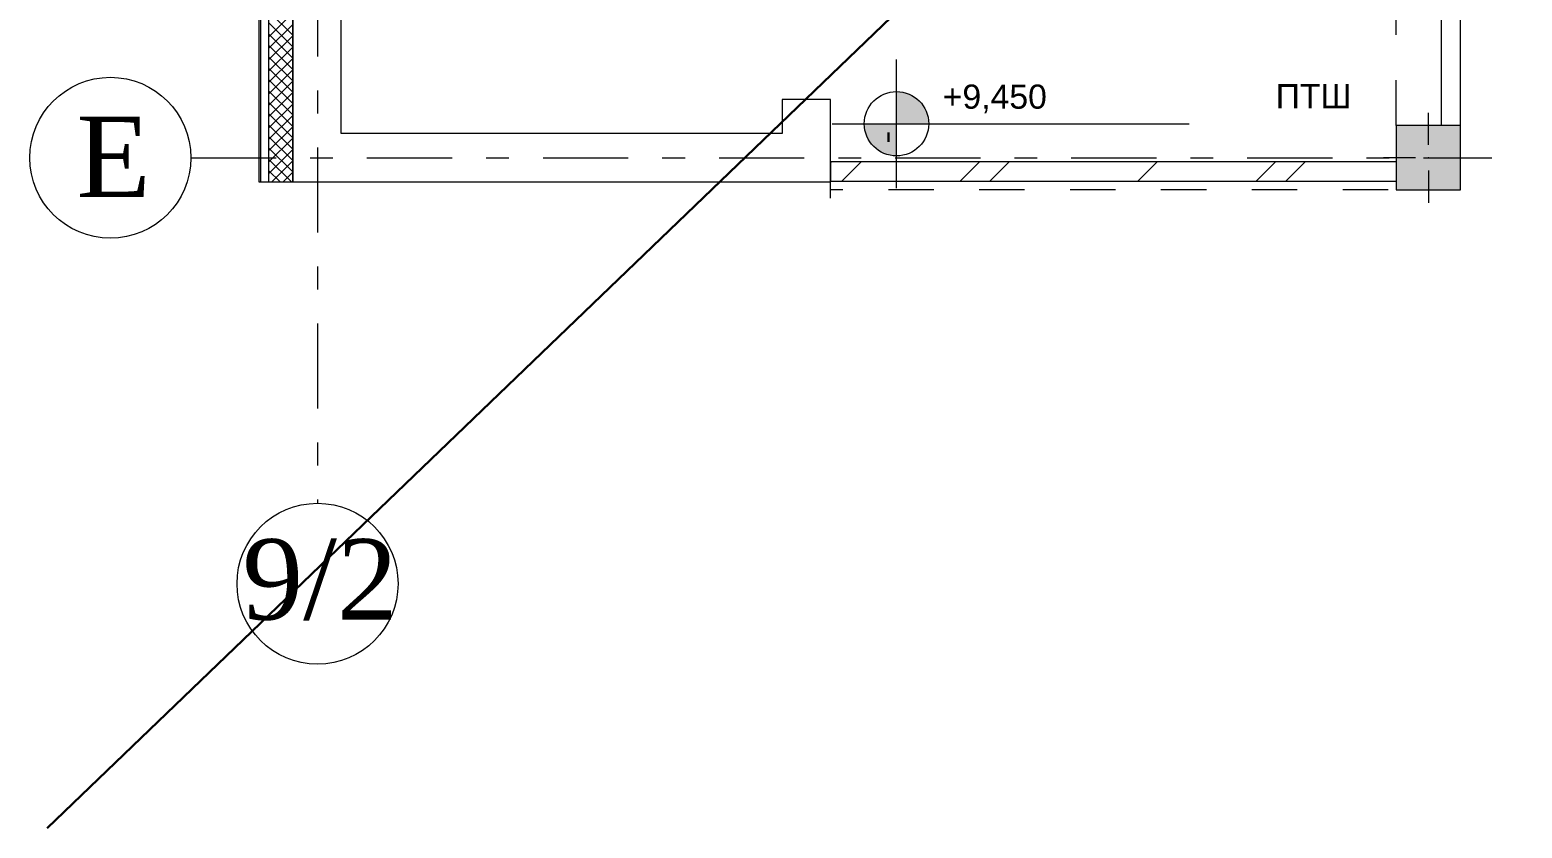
# Model space of a CAD drawing. Header units: millimetres. Extents: x -164867 to 807677, y -316775 to 513985.
# Drawn here: x 517514 to 526783, y 257768 to 262729 of the extents above; entities that cross this region are included whole.
import ezdxf

# ---------------------------------------------------------------- set-up
doc = ezdxf.new("R2010")
doc.units = ezdxf.units.MM
doc.linetypes.add('Штриховая', pattern=[564.444447, 282.222223, -282.222223])
doc.linetypes.add('Штрихштриховая', pattern=[1093.611073, 529.166651, -211.666656, 141.111112, -211.666656])
for name, color, linetype in [('51312000', 7, 'Continuous'), ('PLAN_0_Asys', 7, 'Continuous'), ('АР- стена наружная', 7, 'Continuous'), ('АР-Осі', 7, 'Continuous'), ('колоны', 7, 'Continuous'), ('перегородки', 7, 'Continuous')]:
    doc.layers.add(name, color=color, linetype=linetype)
for name, color, linetype, lineweight in [('E_Аварійні мережі', 1, 'Continuous', 30), ('E_Розп. мережі', 5, 'Continuous', 30), ('ТЕКСТ', 7, 'Continuous', 20)]:
    doc.layers.add(name, color=color, linetype=linetype, lineweight=lineweight)
doc.styles.add('розмеры', font='times.ttf', dxfattribs={"height": 250})
doc.styles.add('СГЕНЕРИР_СТИЛЬ_1', font='arial.ttf')

# ---------------------------------------------------------------- blocks, each defined once
blk = doc.blocks.new('+9450')
at = {"linetype": 'Continuous', "lineweight": 20}
for points in [[(3596.2, 211.4), (3796.2, 211.4), (3780.9, 288), (3737.6, 352.9), (3672.7, 396.2), (3596.2, 411.4)], [(3596.2, 211.4), (3396.2, 211.4), (3411.4, 134.9), (3454.7, 70), (3519.6, 26.7), (3596.2, 11.4)]]:
    blk.add_hatch(color=7, dxfattribs=at).paths.add_polyline_path(points)
at = {"layer": 'колоны', "linetype": 'Continuous', "lineweight": 0}
blk.add_hatch(color=7, dxfattribs=at).paths.add_polyline_path([(6700, -200), (7100, -200), (7100, 200), (6700, 200)])
at = {"color": 253, "linetype": 'Штриховая', "lineweight": 18}
for p, q in [((6700, 200), (6700, 8745)), ((3186.3, -250), (3186.3, -149.9)), ((6650, -200), (3186.3, -200))]:
    blk.add_line(p, q, dxfattribs=at)
at = {"color": 7, "linetype": 'Continuous', "lineweight": 20}
for p, q in [((3596.2, -188.6), (3596.2, 611.4)), ((3196.2, 211.4), (5413.4, 211.4))]:
    blk.add_line(p, q, dxfattribs=at)
blk.add_circle((3596.2, 211.4), 200, dxfattribs=at)
at = {"layer": '51312000', "color": 7, "linetype": 'Continuous', "lineweight": 20}
for p, q in [((-153.7, 2120), (-153.7, -149.9)), ((146.3, 150.1), (146.3, 2120)), ((2886.5, 362.9), (2886.5, 150.1)), ((3186.5, 362.9), (2886.5, 362.9)), ((3186.5, 362.9), (2886.5, 362.9)), ((3186.5, -149.9), (3186.5, 362.9)), ((2886.5, 150.1), (146.3, 150.1)), ((-153.7, -149.9), (3186.5, -149.9))]:
    blk.add_line(p, q, dxfattribs=at)
at = {"layer": 'E_Аварійні мережі'}
blk.add_lwpolyline([(3545.6, 100), (3545.6, 156.5)], dxfattribs=at)
at = {"layer": 'PLAN_0_Asys', "color": 7, "linetype": 'Штрихштриховая', "lineweight": 18}
blk.add_line((0, 9906.9), (0, -2146.6), dxfattribs=at)
at = {"layer": 'PLAN_0_Asys', "color": 7, "linetype": 'Continuous', "lineweight": 18}
blk.add_circle((0, -2646.6), 500, dxfattribs=at)
at = {"layer": 'АР- стена наружная', "color": 7, "linetype": 'Continuous', "lineweight": 20}
for p, q in [((-363.7, 3740.1), (-363.7, -149.9)), ((-153.7, -149.9), (-153.7, 3740.1)), ((-363.7, -149.9), (-153.7, -149.9))]:
    blk.add_line(p, q, dxfattribs=at)
at = {"layer": 'АР- стена наружная', "color": 7, "linetype": 'Continuous', "lineweight": 18}
for p, q in [((-353.7, 3740.1), (-353.7, -149.9)), ((-303.7, 3740.1), (-303.7, -149.9)), ((-153.7, 760.9), (-303.7, 910.9)), ((-303.7, 749.7), (-153.7, 899.7)), ((-153.7, 690.2), (-303.7, 840.2)), ((-303.7, 679), (-153.7, 829)), ((-153.7, 619.5), (-303.7, 769.5)), ((-303.7, 608.3), (-153.7, 758.3)), ((-153.7, 548.8), (-303.7, 698.8)), ((-303.7, 537.6), (-153.7, 687.6)), ((-153.7, 478), (-303.7, 628)), ((-303.7, 466.9), (-153.7, 616.9)), ((-153.7, 407.3), (-303.7, 557.3)), ((-303.7, 396.2), (-153.7, 546.2)), ((-153.7, 336.6), (-303.7, 486.6)), ((-303.7, 325.5), (-153.7, 475.5)), ((-153.7, 265.9), (-303.7, 415.9)), ((-303.7, 254.8), (-153.7, 404.8)), ((-153.7, 195.2), (-303.7, 345.2)), ((-303.7, 184.1), (-153.7, 334.1)), ((-153.7, 124.5), (-303.7, 274.5)), ((-303.7, 113.3), (-153.7, 263.3)), ((-153.7, 53.8), (-303.7, 203.8)), ((-303.7, 42.6), (-153.7, 192.6)), ((-153.7, -16.9), (-303.7, 133.1)), ((-303.7, -28.1), (-153.7, 121.9)), ((-153.7, -87.6), (-303.7, 62.4)), ((-303.7, -98.8), (-153.7, 51.2)), ((-162.1, -149.9), (-303.7, -8.4)), ((-232.8, -149.9), (-303.7, -79.1)), ((-284.1, -149.9), (-153.7, -19.5)), ((-213.4, -149.9), (-153.7, -90.2)), ((-303.5, -149.9), (-303.7, -149.8))]:
    blk.add_line(p, q, dxfattribs=at)
at = {"layer": 'АР-Осі', "color": 7, "linetype": 'Штрихштриховая', "lineweight": 18}
blk.add_line((-786.6, 0), (7293.7, 0), dxfattribs=at)
at = {"layer": 'АР-Осі', "color": 7, "linetype": 'Continuous', "lineweight": 18}
blk.add_circle((-1286.6, 0), 500, dxfattribs=at)
at = {"layer": 'колоны', "color": 7, "linetype": 'Continuous', "lineweight": 18}
for p, q in [((6900, 80), (6900, 280)), ((7100, 200), (6700, 200)), ((6700, 200), (6700, -200)), ((7100, -200), (7100, 200)), ((6820, 0), (6620, 0)), ((6900, -80), (6900, -280)), ((6980, 0), (7180, 0)), ((6700, -200), (7100, -200))]:
    blk.add_line(p, q, dxfattribs=at)
blk.add_point((6900, 0), dxfattribs=at)
at = {"layer": 'перегородки', "color": 7, "linetype": 'Continuous', "lineweight": 20}
for p, q in [((7100, -25), (7100, 8450)), ((6980, 8300), (6980, 200)), ((6700, -25), (3186.3, -25)), ((3186.3, -25), (3186.3, -145)), ((3186.3, -145), (6700, -145))]:
    blk.add_line(p, q, dxfattribs=at)
at = {"layer": 'перегородки', "color": 7, "linetype": 'Continuous', "lineweight": 18}
for p, q in [((7094.5, 200), (7100, 205.5)), ((3186.3, -31.2), (3192.5, -25)), ((3256.3, -145), (3376.3, -25)), ((3991.7, -145), (4111.7, -25)), ((4175.6, -145), (4295.6, -25)), ((5094.8, -145), (5214.8, -25)), ((5830.2, -145), (5950.2, -25)), ((6014.1, -145), (6134.1, -25))]:
    blk.add_line(p, q, dxfattribs=at)
at = {"color": 7, "style": 'СГЕНЕРИР_СТИЛЬ_1'}
for s, p in [('+9,450', (3883.4, 304.9)), ('ПТШ', (5951.3, 307.5))]:
    blk.add_text(s, height=150, dxfattribs=at).set_placement(p)
at = {"layer": 'АР-Осі', "color": 7, "style": 'розмеры'}
blk.add_text('Е', height=500, dxfattribs=at).set_placement((-1497.6, -244.2))
at = {"layer": 'ТЕКСТ', "color": 7, "style": 'розмеры'}
blk.add_text('9/2', height=500, dxfattribs=at).set_placement((-466.8, -2868.9))

msp = doc.modelspace()

# ---------------------------------------------------------------- linework, layer by layer
at = {"layer": 'E_Розп. мережі', "color": 2, "ltscale": 100}
msp.add_lwpolyline([(517620.71, 257768.14), (531335.26, 270953.99)], dxfattribs=at)

# ---------------------------------------------------------------- block references
at = {"layer": 'E_Розп. мережі'}
msp.add_blockref('+9450', (519300.41, 261933.54), dxfattribs=at)

doc.saveas('drawing.dxf')
